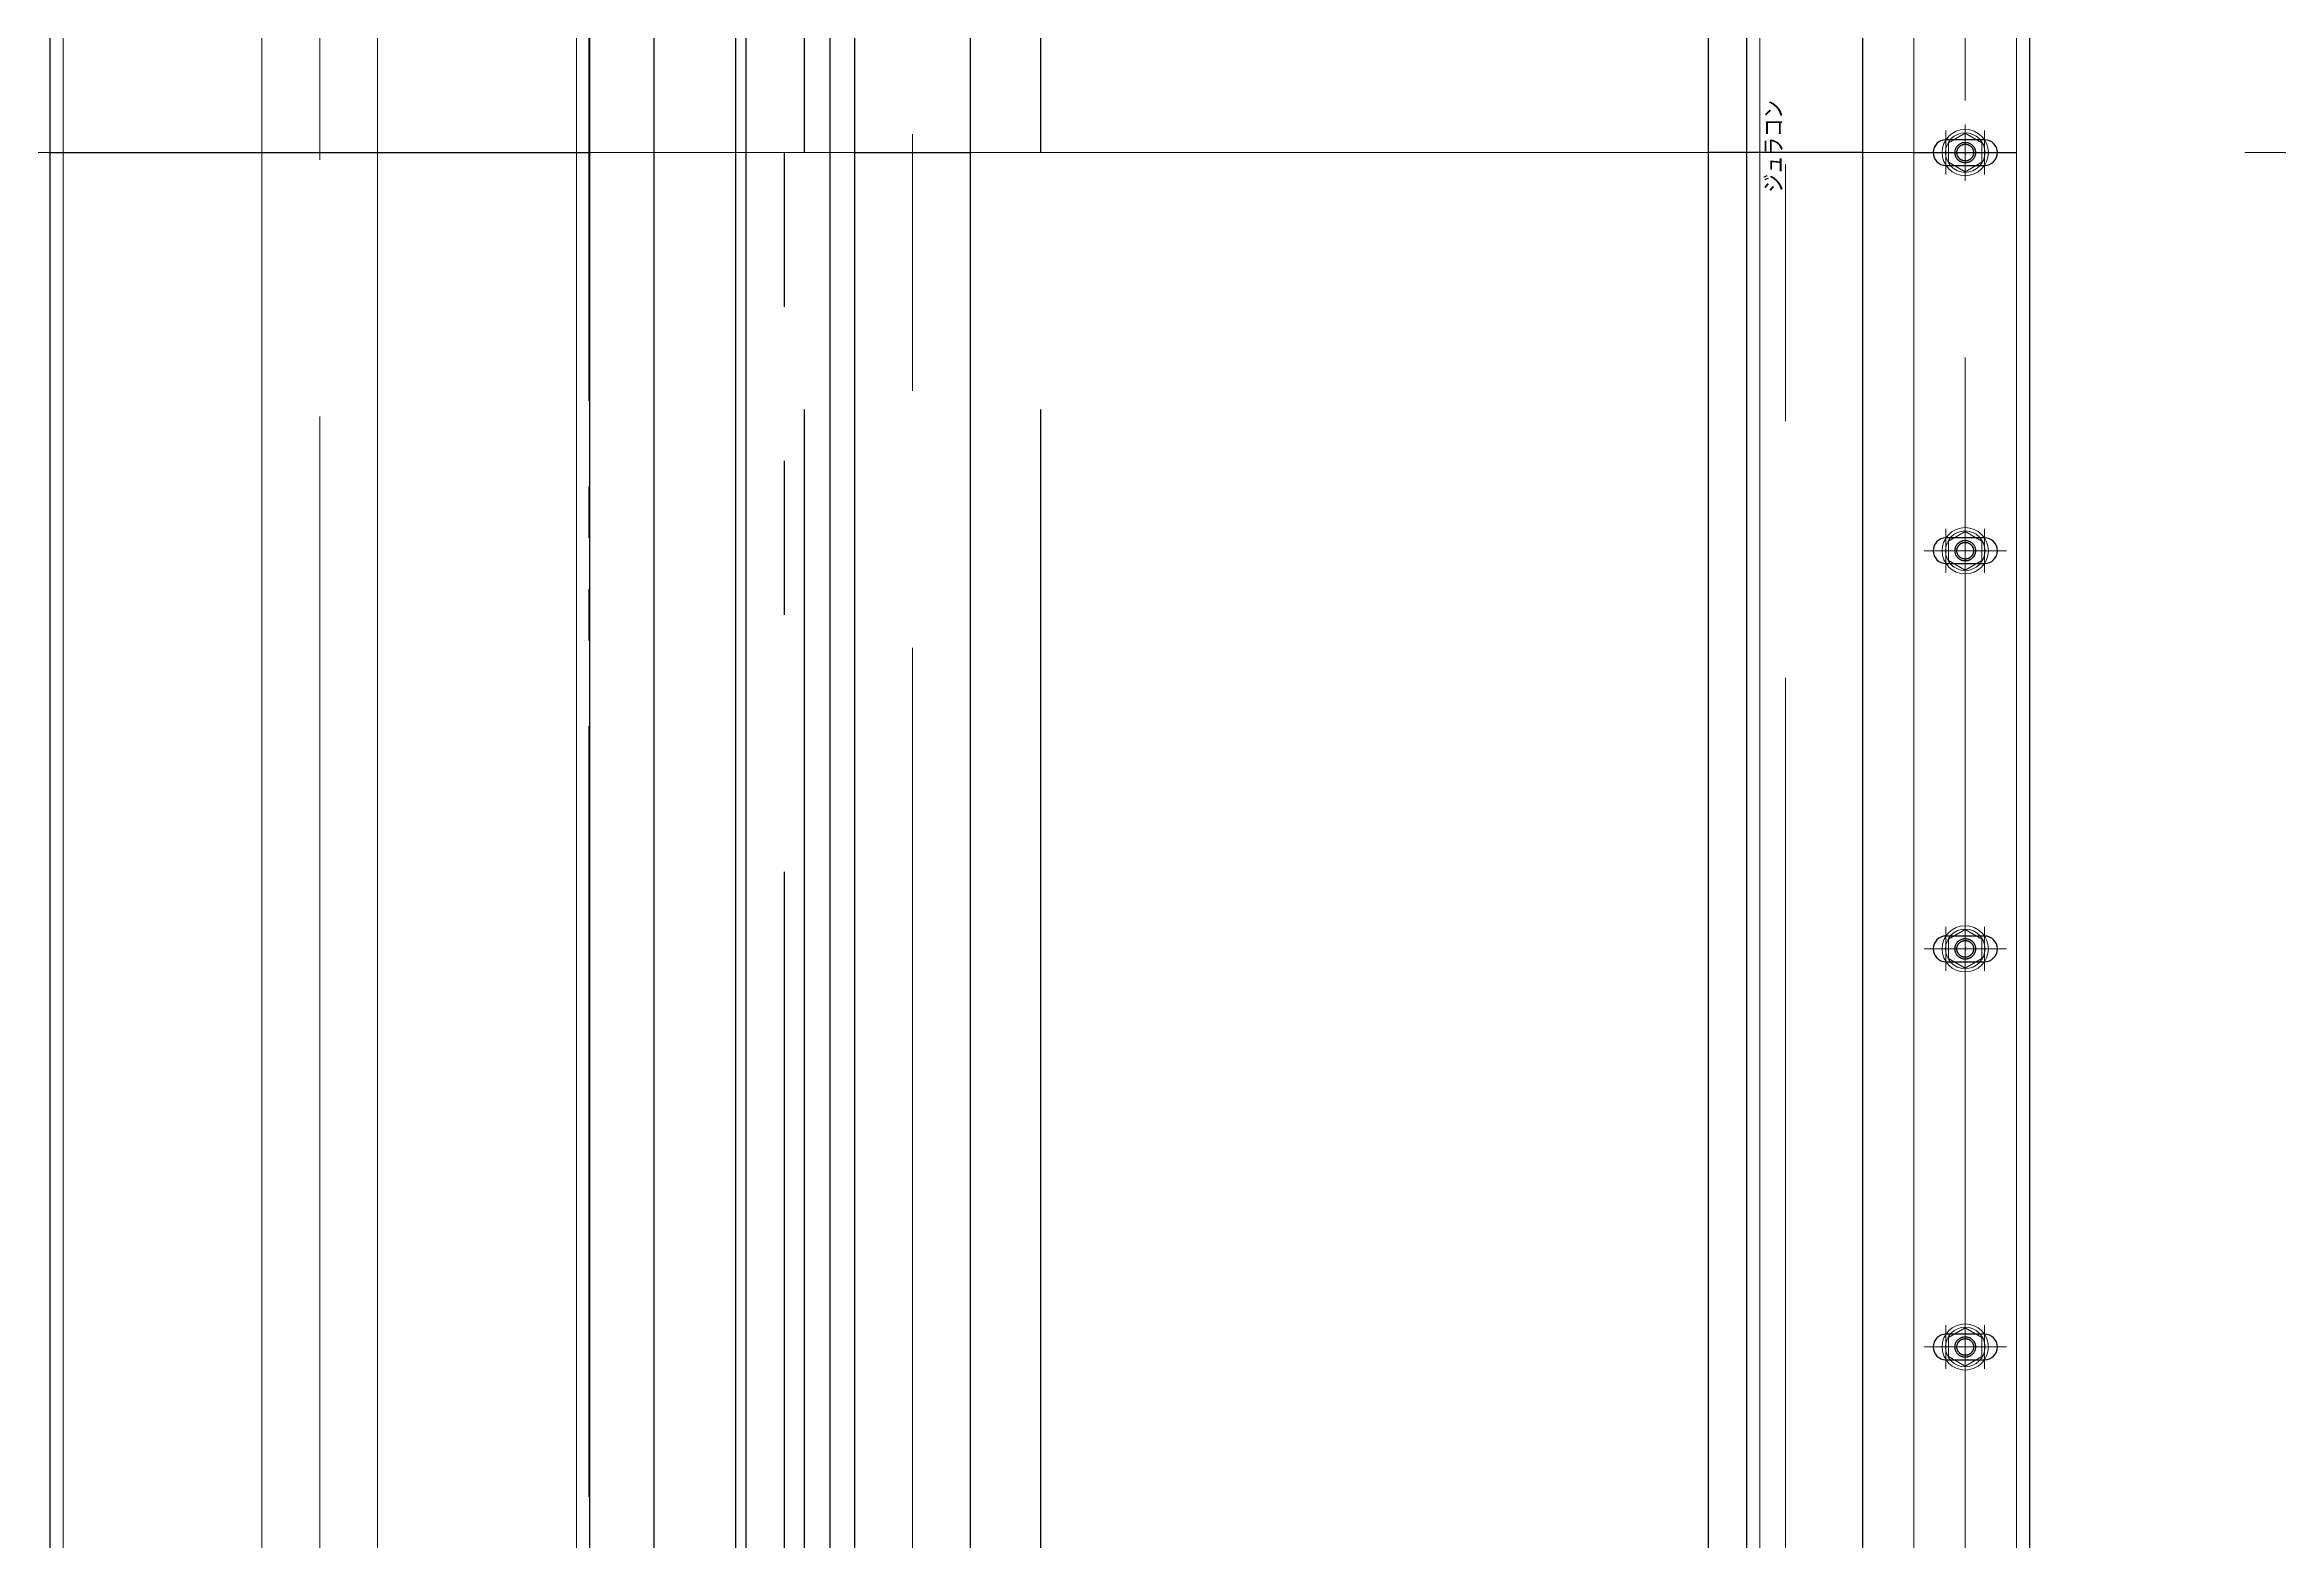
# Model space of a CAD drawing. Units: millimetres at full size. Extents: x -18456 to 18937, y -12290 to 13871.
# Drawn here: x -3090 to -479, y 3602 to 5350 of the extents above; entities that cross this region are included whole.
import ezdxf
from ezdxf.enums import TextEntityAlignment as Align

# ---------------------------------------------------------------- set-up
doc = ezdxf.new("R2010")
doc.units = ezdxf.units.MM
doc.header["$LTSCALE"] = 100
doc.linetypes.add('CHAIN2', pattern=[12, 9, -1, 1, -1])
doc.linetypes.add('DOUBLE_CHAIN2', pattern=[12.8, 9, -1, 0.6, -0.6, 0.6, -1])
for name, color, linetype in [('0-2_0', 2, 'Continuous'), ('0-3_06_PHANTOM', 2, 'DOUBLE_CHAIN2'), ('0-6_10_DRAFT', 1, 'Continuous')]:
    doc.layers.add(name, color=color, linetype=linetype)
doc.layers.add('0-7_05_CENTER', color=2, linetype='CHAIN2', lineweight=18)
doc.layers.add('0-8_04_HIDDEN', color=7, linetype='Continuous', lineweight=18)
doc.styles.add('ＭＳ ゴシック', font='')
doc.styles.get('ＭＳ ゴシック').set_extended_font_data('MS Gothic')

# ---------------------------------------------------------------- blocks, each defined once
blk = doc.blocks.new('A$C11311CD3_1_1')
at = {"layer": '0-2_0', "color": 134}
blk.add_lwpolyline([(-914, 105), (914, 105), (915, 104), (915, -104), (914, -105), (-914, -105), (-915, -104), (-915, 104)], close=True, dxfattribs=at)
at = {"layer": '0-6_10_DRAFT'}
blk.add_line((0, 105), (0, -105), dxfattribs=at)
at = {"layer": '0-7_05_CENTER'}
blk.add_line((-1002.78, 0), (1002.78, 0), dxfattribs=at)
at = {"layer": '0-8_04_HIDDEN'}
for p, q in [((-915, 99.95), (915, 99.95)), ((-915, 22.5), (915, 22.5)), ((915, -22.5), (-915, -22.5)), ((-915, -99.95), (915, -99.95))]:
    blk.add_line(p, q, dxfattribs=at)
blk = doc.blocks.new('A$C71EB648A_1')
at = {"layer": '0-2_0', "color": 134}
for p, q in [((-920, 68.78), (920, 68.78)), ((-920, 64.77), (920, 64.77)), ((920, 22.5), (-920, 22.5)), ((920, -22.5), (-920, -22.5))]:
    blk.add_line(p, q, dxfattribs=at)
blk.add_lwpolyline([(-920, 31.97), (920, 31.97), (920, 100.63), (-920, 100.63)], close=True, dxfattribs=at)
at = {"layer": '0-6_10_DRAFT'}
blk.add_line((0, 22.5), (0, -22.5), dxfattribs=at)
at = {"layer": '0-7_05_CENTER'}
blk.add_line((-1092.78, 0), (1092.78, 0), dxfattribs=at)
blk = doc.blocks.new('A$C634646EC_1')
at = {"layer": '0-2_0'}
for name, p in [('A$C71EB648A_1', (1050, 68.5)), ('A$C11311CD3_1_1', (1050, 299.3))]:
    blk.add_blockref(name, p, dxfattribs=at)
blk = doc.blocks.new('A$C7DA730F5_1')
at = {"layer": '0-2_0', "color": 134}
blk.add_lwpolyline([(-959, 30), (959, 30), (960, 29), (960, -29), (959, -30), (-959, -30), (-960, -29), (-960, 29)], close=True, dxfattribs=at)
at = {"layer": '0-6_10_DRAFT'}
blk.add_line((0, 30), (0, -30), dxfattribs=at)
at = {"layer": '0-7_05_CENTER'}
blk.add_line((1104.54, 0), (-1104.54, 0), dxfattribs=at)
blk = doc.blocks.new('A$C0E021DA9_1')
at = {"layer": '0-2_0'}
blk.add_blockref('A$C7DA730F5_1', (0, 0), dxfattribs=at)
blk = doc.blocks.new('M8Tz_1_1')
at = {"layer": '0-3_06_PHANTOM', "color": 7}
for radius in [4, 3.25]:
    blk.add_circle((0, 0), radius, dxfattribs=at)
at = {"layer": '0-7_05_CENTER'}
for p, q in [((6.92, 0), (-6.92, 0)), ((0, -6.92), (0, 6.92))]:
    blk.add_line(p, q, dxfattribs=at)
blk = doc.blocks.new('A$C2C7538EA_1_1')
at = {"layer": '0-6_10_DRAFT'}
blk.add_line((0, 20), (0, -20), dxfattribs=at)
at = {"layer": '0-7_05_CENTER'}
blk.add_line((1120.26, 0), (-1120.26, 0), dxfattribs=at)
at = {"layer": '0-8_04_HIDDEN'}
for p, q in [((-952.5, 20), (952.5, 20)), ((-952.5, -20), (952.5, -20))]:
    blk.add_line(p, q, dxfattribs=at)
at = {"layer": '0-2_0'}
for p in [(-465, 0), (-310, 0), (-155, 0), (0, 0)]:
    blk.add_blockref('M8Tz_1_1', p, dxfattribs=at)
blk = doc.blocks.new('A$C17963C12_1_1')
at = {"layer": '0-2_0', "color": 134}
for p, q in [((-470, 7.5), (-470, -7.5)), ((-460, -7.5), (-460, 7.5)), ((-315, 7.5), (-315, -7.5)), ((-305, -7.5), (-305, 7.5)), ((-160, 7.5), (-160, -7.5)), ((-150, -7.5), (-150, 7.5)), ((-5, 7.5), (-5, -7.5)), ((5, -7.5), (5, 7.5))]:
    blk.add_line(p, q, dxfattribs=at)
blk.add_lwpolyline([(-952.5, 85), (952.5, 85), (952.5, -20), (947.5, -25), (-947.5, -25), (-952.5, -20)], close=True, dxfattribs=at)
for centre, start, end in [((-465, 7.5), 0, 180), ((-310, 7.5), 0, 180), ((-155, 7.5), 0, 180), ((0, 7.5), 0, 180), ((-465, -7.5), 180, 0), ((-310, -7.5), 180, 0), ((-155, -7.5), 180, 0), ((0, -7.5), 180, 0)]:
    blk.add_arc(centre, 5, start, end, dxfattribs=at)
at = {"layer": '0-7_05_CENTER'}
for p, q in [((-465, -16.06), (-465, 16.06)), ((-310, -16.06), (-310, 16.06)), ((-155, -16.06), (-155, 16.06)), ((0, -16.06), (0, 16.06)), ((-476, 0), (-454, 0)), ((-473.56, 7.5), (-456.44, 7.5)), ((-321, 0), (-299, 0)), ((-318.56, 7.5), (-301.44, 7.5)), ((-166, 0), (-144, 0)), ((-163.56, 7.5), (-146.44, 7.5)), ((-11, 0), (11, 0)), ((-8.56, 7.5), (8.56, 7.5)), ((-473.56, -7.5), (-456.44, -7.5)), ((-318.56, -7.5), (-301.44, -7.5)), ((-163.56, -7.5), (-146.44, -7.5)), ((-8.56, -7.5), (8.56, -7.5))]:
    blk.add_line(p, q, dxfattribs=at)
at = {"layer": '0-8_04_HIDDEN', "color": 3}
blk.add_line((-952.5, 80), (952.5, 80), dxfattribs=at)
at = {"layer": '0-6_10_DRAFT', "style": 'ＭＳ ゴシック', "width": 0.8}
blk.add_text('ジュラコン', height=6.598, dxfattribs=at).set_placement((-15.54, 69.45), align=Align.BOTTOM_LEFT)
blk = doc.blocks.new('A$C67FD2836_1_1')
at = {"layer": '0-8_04_HIDDEN', "linetype": 'CHAIN2'}
for p, q in [((0, -10.75), (0, 10.75)), ((-10.75, 0), (10.75, 0))]:
    blk.add_line(p, q, dxfattribs=at)
at = {"layer": '0-8_04_HIDDEN'}
blk.add_lwpolyline([(3.75, -6.5), (-3.75, -6.5), (-7.51, 0), (-3.75, 6.5), (3.75, 6.5), (7.51, 0)], close=True, dxfattribs=at)
for radius in [9, 7.7]:
    blk.add_circle((0, 0), radius, dxfattribs=at)
at = {"layer": '0-6_10_DRAFT', "style": 'ＭＳ ゴシック', "width": 1.9}
blk.add_text('BT-M8', height=0.22, dxfattribs=at).set_placement((-0.69, -0.48), align=Align.BOTTOM_LEFT)
blk = doc.blocks.new('A$C663D1D81_1')
at = {"layer": '0-2_0'}
for name, p in [('A$C17963C12_1_1', (0, 0)), ('A$C2C7538EA_1_1', (0, 0)), ('A$C67FD2836_1_1', (-465, 0)), ('A$C67FD2836_1_1', (-310, 0)), ('A$C67FD2836_1_1', (-155, 0)), ('A$C67FD2836_1_1', (0, 0))]:
    blk.add_blockref(name, p, dxfattribs=at)
blk = doc.blocks.new('A$C3EAE771B_1')
at = {"layer": '0-2_0', "rotation": 180}
blk.add_blockref('A$C663D1D81_1', (-1075, 150), dxfattribs=at)
at = {"layer": '0-2_0'}
blk.add_blockref('A$C0E021DA9_1', (-1075, 80), dxfattribs=at)
blk = doc.blocks.new('A$C092B7092_1_1')
at = {"layer": '0-3_06_PHANTOM', "color": 7}
blk.add_line((388, -1000), (388, 1000), dxfattribs=at)
blk.add_lwpolyline([(480, 1000), (380, 1000), (380, -1000), (480, -1000)], close=True, dxfattribs=at)
at = {"layer": '0-7_05_CENTER'}
blk.add_line((-51.13, 0), (2727.16, 0), dxfattribs=at)

msp = doc.modelspace()

# ---------------------------------------------------------------- linework, layer by layer
at = {"layer": '0-3_06_PHANTOM', "color": 5}
msp.add_lwpolyline([(-2453.3, 8074), (4474.7, 8074), (4474.7, 2374), (-2453.3, 2374)], close=True, dxfattribs=at)

# ---------------------------------------------------------------- block references
at = {"layer": '0-2_0', "xscale": 3, "yscale": 3}
for name, p, rotation in [('A$C3EAE771B_1', (-1295.8, 1999), 270), ('A$C634646EC_1', (-1870.3, 2074), 90)]:
    msp.add_blockref(name, p, dxfattribs=dict(at, rotation=rotation))
msp.add_blockref('A$C092B7092_1_1', (-3365.8, 5224), dxfattribs=at)

doc.saveas('drawing.dxf')
